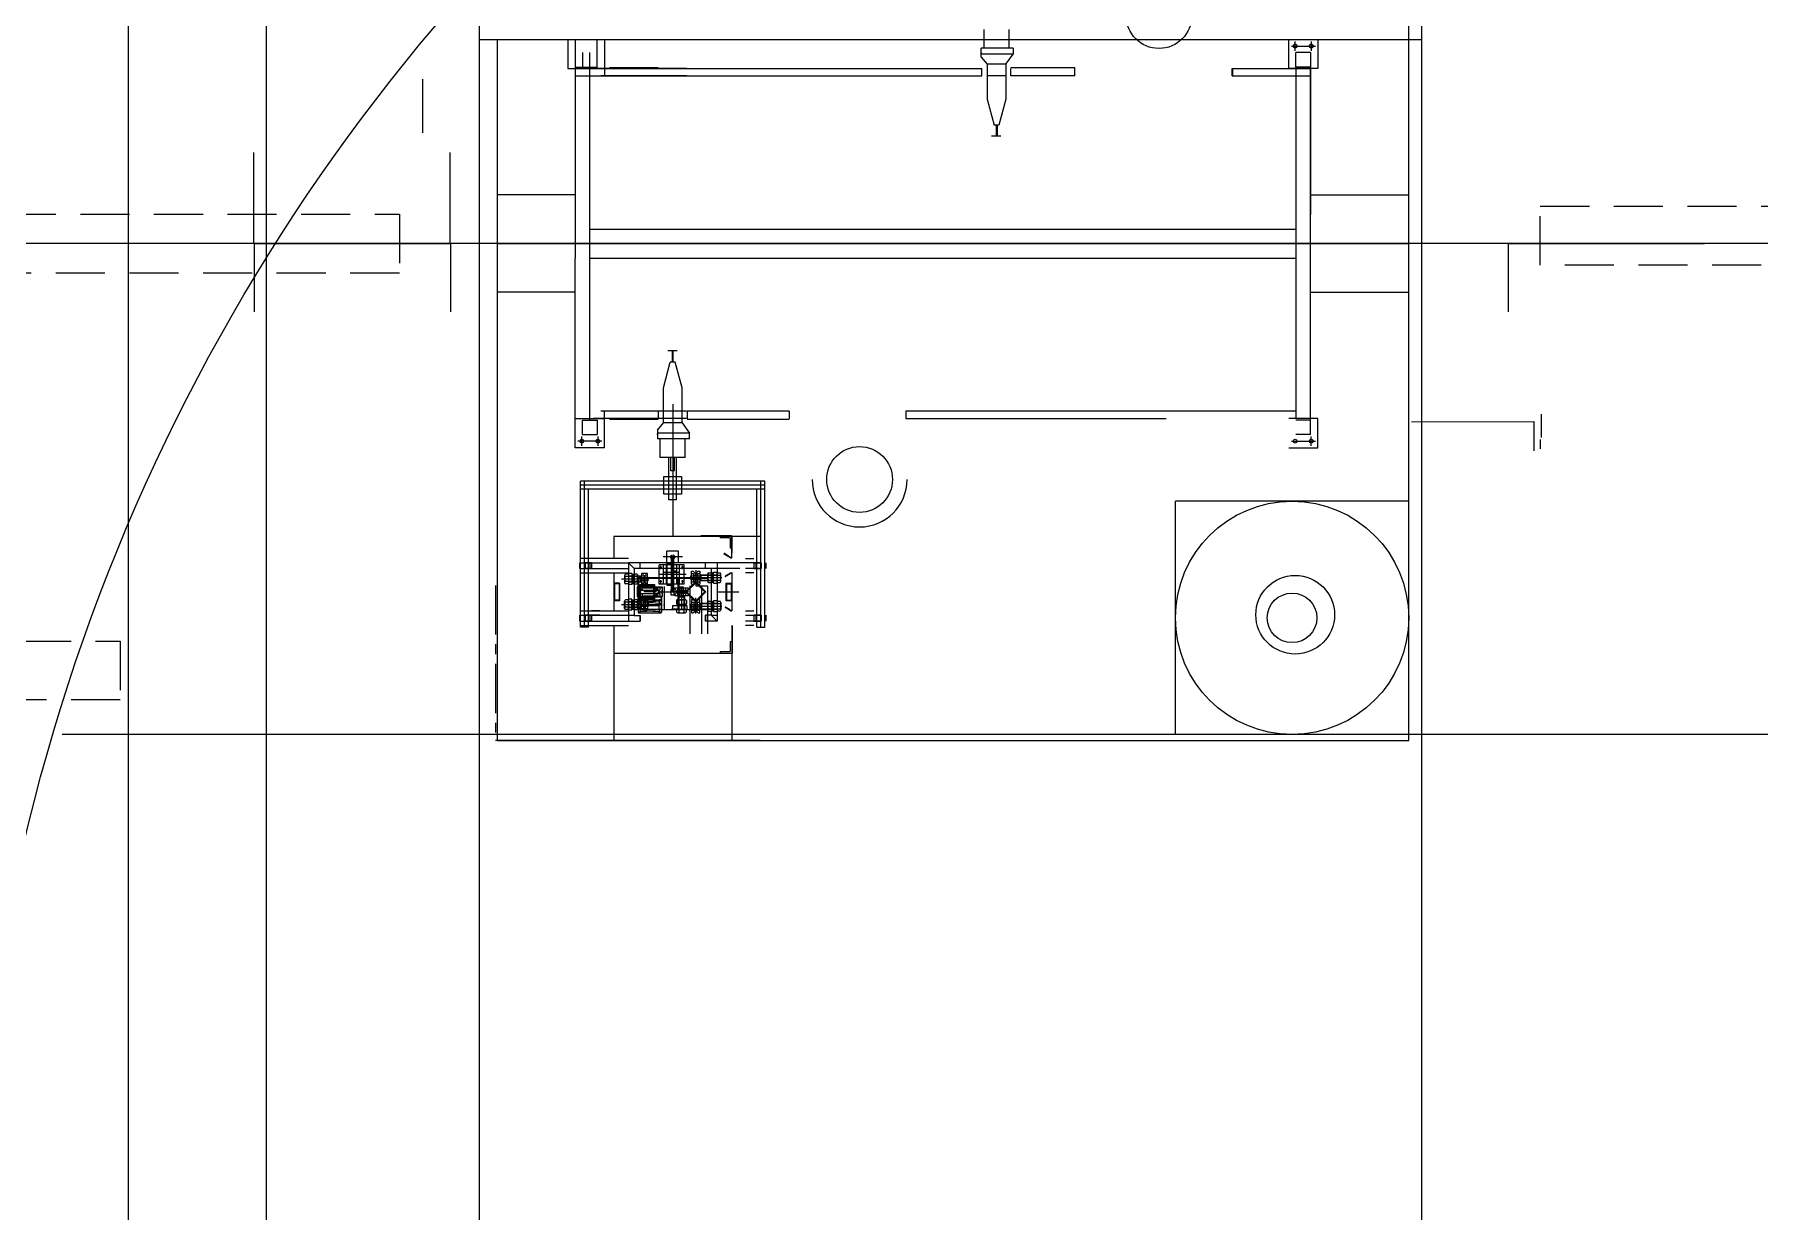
# Model space of a CAD drawing. Header units: inches. Extents: x 702888 to 852715, y 9845 to 271320.
# Drawn here: x 778733 to 787520, y 254237 to 260231 of the extents above; entities that cross this region are included whole.
import ezdxf

# ---------------------------------------------------------------- set-up
doc = ezdxf.new("R2010")
doc.units = ezdxf.units.IN
doc.header["$MEASUREMENT"] = 0
doc.linetypes.add('CENTERX2', pattern=[4, 2.5, -0.5, 0.5, -0.5])
doc.linetypes.add('DASHED2', pattern=[0.375, 0.25, -0.125])
doc.layers.get('0').update_dxf_attribs({"lineweight": 5})
doc.layers.add('chain', color=2, linetype='Continuous', lineweight=5)
doc.layers.add('SHOP LAYOUT', color=8, linetype='Continuous', lineweight=5)

# ---------------------------------------------------------------- blocks, each defined once
blk = doc.blocks.new('A$C76b9bb42')
for p, q in [((69374.5672, 14160.1254), (69374.5672, 26720.6253)), ((74174.5672, 14160.1254), (74174.5672, 26720.6253)), ((71943.9456, 25310.6154), (71943.9456, 25215.5754)), ((72071.6556, 25310.6154), (72071.6556, 25215.5754)), ((69825.5165, 25260.1254), (69825.5165, 25111.6254)), ((69862.6415, 25260.1254), (69862.6415, 25111.6254)), ((69974.0165, 25111.6254), (69974.0165, 25260.1254)), ((70011.1415, 25260.1254), (70011.1415, 25074.5004)), ((73496.4256, 25111.6254), (73496.4256, 25260.1254)), ((73510.0603, 25226.7129), (73632.4848, 25226.7129)), ((73529.8381, 25202.4637), (73529.8381, 25250.3947)), ((73611.5131, 25250.3947), (73611.5131, 25202.4637)), ((73644.9256, 25260.1254), (73644.9256, 25111.6254)), ((69862.6415, 25193.3004), (69862.6415, 25119.0504)), ((69899.7665, 25193.3004), (69899.7665, 25119.0504)), ((69936.8915, 25119.0504), (69936.8915, 25193.3004)), ((69974.0165, 25119.0504), (69974.0165, 25193.3004)), ((71930.5806, 25170.0261), (71930.5806, 25215.5754)), ((72093.9306, 25215.5754), (71930.5806, 25215.5754)), ((71930.5806, 25194.3067), (71930.5806, 25189.3241)), ((72093.9306, 25185.8754), (71930.5806, 25185.8754)), ((71930.5806, 25170.0261), (71960.2806, 25133.9004)), ((72055.3206, 25133.9004), (71960.2806, 25133.9004)), ((71960.2806, 25133.9004), (71960.2806, 25111.6254)), ((71960.2806, 25133.9004), (71960.2806, 24956.0119)), ((72055.3206, 25133.9004), (72093.9306, 25185.8754)), ((72055.3206, 25133.9004), (72055.3206, 25111.6254)), ((72055.3206, 25133.9004), (72055.3206, 24956.0119)), ((72093.9306, 25215.5754), (72093.9306, 25185.8754)), ((73607.8006, 25193.3004), (73533.5506, 25193.3004)), ((73533.5506, 25119.0504), (73533.5506, 25193.3004)), ((73607.8006, 25193.3004), (73607.8006, 25119.0504)), ((69825.5165, 25111.6254), (69974.0165, 25111.6254)), ((69862.6415, 25119.0504), (69862.6415, 24369.1254)), ((69862.6415, 25119.0504), (69936.8915, 25119.0504)), ((69862.6415, 25111.6254), (71933.5506, 25111.6254)), ((69862.6415, 25111.6254), (70011.1415, 25111.6254)), ((69862.6415, 25074.5004), (71933.5506, 25074.5004)), ((69899.7665, 25119.0504), (69974.0165, 25119.0504)), ((69936.8915, 23322.2004), (69936.8915, 25119.0504)), ((70429.2432, 25111.6254), (69955.5165, 25111.6254)), ((70429.2432, 25074.5004), (69992.6415, 25074.5004)), ((70284.7157, 25115.7747), (70037.2157, 25115.7747)), ((70284.7157, 25074.5004), (70037.2157, 25074.5004)), ((71933.5506, 25074.5004), (71933.5506, 25111.6254)), ((72055.3206, 25074.5004), (71960.2806, 25074.5004)), ((72407.8006, 25115.7747), (72082.0506, 25115.7747)), ((72082.0506, 25074.5004), (72082.0506, 25111.6254)), ((72407.8006, 25074.5004), (72082.0506, 25074.5004)), ((72407.8006, 25074.5004), (72407.8006, 25115.7747)), ((73207.8006, 25111.6254), (73607.8006, 25111.6254)), ((73207.8006, 25074.5004), (73207.8006, 25111.6254)), ((73207.8006, 25074.5004), (73607.8006, 25074.5004)), ((73211.8006, 25074.5004), (73211.8006, 25111.6254)), ((73211.8006, 25111.6254), (73533.5506, 25111.6254)), ((73211.8006, 25074.5004), (73533.5506, 25074.5004)), ((73644.9256, 25111.6254), (73496.4256, 25111.6254)), ((73533.5506, 25119.0504), (73533.5506, 25074.5004)), ((73607.8006, 25119.0504), (73533.5506, 25119.0504)), ((73533.5506, 25111.6254), (73533.5506, 23329.6254)), ((73607.8006, 25111.6254), (73607.8006, 25119.0504)), ((73607.8006, 23329.6254), (73607.8006, 25111.6254)), ((73607.8006, 25111.6254), (73607.8006, 24369.1254)), ((71960.2806, 24956.0119), (71995.5615, 24824.3419)), ((72055.3206, 24956.0119), (72020.0398, 24824.3419)), ((72020.0398, 24824.3419), (71995.5615, 24824.3419)), ((72007.3056, 24824.3419), (72007.3056, 24766.9219)), ((72010.7706, 24824.3419), (72010.7706, 24766.9219)), ((72029.9677, 24766.9219), (71983.4377, 24766.9219)), ((69466.6415, 23973.1254), (69466.6415, 24468.1254)), ((69862.6415, 24468.1254), (69466.6415, 24468.1254)), ((73607.8006, 24468.1254), (74107.8006, 24468.1254)), ((69862.6415, 24369.1254), (69862.6415, 24146.3754)), ((73607.8006, 24146.3754), (73607.8006, 24369.1254)), ((69936.8915, 24294.8754), (73533.5506, 24294.8754)), ((69466.6415, 24220.6254), (74107.8006, 24220.6254)), ((69862.6415, 23322.2004), (69862.6415, 24146.3754)), ((69936.8915, 24146.3754), (73533.5506, 24146.3754)), ((69862.6415, 23973.1254), (69466.6415, 23973.1254)), ((73607.8006, 23973.1254), (74107.8006, 23973.1254)), ((70381.1327, 23674.3289), (70334.6027, 23674.3289)), ((70358.4707, 23616.9089), (70358.4707, 23674.3289)), ((70361.9357, 23616.9089), (70361.9357, 23674.3289)), ((70311.4457, 23485.2389), (70346.7265, 23616.9089)), ((70371.2048, 23616.9089), (70346.7265, 23616.9089)), ((70406.4857, 23485.2389), (70371.2048, 23616.9089)), ((70311.4457, 23307.3504), (70311.4457, 23485.2389)), ((70406.4857, 23307.3504), (70406.4857, 23485.2389)), ((70358.9657, 23402.7262), (70358.9657, 22728.8332)), ((69862.6415, 23181.1254), (69862.6415, 23329.6254)), ((69862.6415, 23329.6254), (70011.1415, 23329.6254)), ((69899.7665, 23322.2004), (69974.0165, 23322.2004)), ((69899.7665, 23247.9504), (69899.7665, 23322.2004)), ((70429.2432, 23329.6254), (69955.5165, 23329.6254)), ((69974.0165, 23322.2004), (69974.0165, 23247.9504)), ((70429.2432, 23366.7504), (69992.6415, 23366.7504)), ((70011.1415, 23181.1254), (70011.1415, 23366.7504)), ((70284.7157, 23366.7504), (70037.2157, 23366.7504)), ((70284.7157, 23325.4761), (70037.2157, 23325.4761)), ((70281.7457, 23271.2247), (70311.4457, 23307.3504)), ((70284.7157, 23366.7504), (70284.7157, 23329.6254)), ((70406.4857, 23366.7504), (70311.4457, 23366.7504)), ((70311.4457, 23307.3504), (70311.4457, 23329.6254)), ((70406.4857, 23307.3504), (70311.4457, 23307.3504)), ((70406.4857, 23307.3504), (70406.4857, 23329.6254)), ((70406.4857, 23307.3504), (70445.0957, 23255.3754)), ((70952.7708, 23366.7504), (70433.2157, 23366.7504)), ((70433.2157, 23366.7504), (70433.2157, 23329.6254)), ((70952.7708, 23325.4761), (70433.2157, 23325.4761)), ((70952.7708, 23366.7504), (70952.7708, 23328.1986)), ((73533.5506, 23366.7504), (71546.7708, 23366.7504)), ((71546.7708, 23366.7504), (71546.7708, 23329.6254)), ((72873.2432, 23328.1986), (71546.7708, 23328.1986)), ((73644.9256, 23329.6254), (73496.4256, 23329.6254)), ((73607.8006, 23322.2004), (73533.5506, 23322.2004)), ((73607.8006, 23247.9504), (73607.8006, 23329.6254)), ((73644.9256, 23181.1254), (73644.9256, 23329.6254)), ((74121.4837, 23312.9871), (74744.6662, 23314.4139)), ((74744.6662, 23314.4139), (74744.6662, 23165.9139)), ((74781.7912, 23351.5389), (74781.7912, 23232.7389)), ((69997.5069, 23214.5379), (69875.0823, 23214.5379)), ((69896.054, 23190.8561), (69896.054, 23238.787)), ((69899.7665, 23247.9504), (69974.0165, 23247.9504)), ((69977.729, 23238.787), (69977.729, 23190.8561)), ((70281.7457, 23271.2247), (70281.7457, 23225.6754)), ((70445.0957, 23255.3754), (70281.7457, 23255.3754)), ((70281.7457, 23246.9441), (70281.7457, 23251.9267)), ((70445.0957, 23225.6754), (70281.7457, 23225.6754)), ((70295.1107, 23130.6354), (70295.1107, 23225.6754)), ((70422.8207, 23130.6354), (70422.8207, 23225.6754)), ((70445.0957, 23225.6754), (70445.0957, 23255.3754)), ((73510.0602, 23214.5379), (73632.4848, 23214.5379)), ((73607.8006, 23247.9504), (73533.5506, 23247.9504)), ((73611.5131, 23190.8561), (73611.5131, 23238.787)), ((74778.0787, 23223.5755), (74778.0787, 23175.6446)), ((70011.1415, 23181.1254), (69862.6415, 23181.1254)), ((70422.8207, 23130.6354), (70295.1107, 23130.6354)), ((70338.9182, 22915.6462), (70338.9182, 23130.6354)), ((70349.3132, 23063.8104), (70349.3132, 23130.6354)), ((70368.6182, 23063.8104), (70368.6182, 23130.6354)), ((70379.0132, 22915.6462), (70379.0132, 23130.6354)), ((73496.4256, 23181.1254), (73644.9256, 23181.1254)), ((70368.6182, 23063.8104), (70349.3132, 23063.8104)), ((70827.8481, 23009.9437), (69890.0832, 23009.9437)), ((69890.0832, 22267.6114), (69890.0832, 23009.9437)), ((70827.8481, 22989.8962), (69890.0832, 22989.8962)), ((70827.8481, 22969.8487), (69890.0832, 22969.8487)), ((69910.1307, 22267.6114), (69910.1307, 23009.9437)), ((69930.1782, 22267.6114), (69930.1782, 22969.8487)), ((70787.7531, 22267.6114), (70787.7531, 22969.8487)), ((70807.8006, 22267.6114), (70807.8006, 23009.9437)), ((70827.8481, 22267.6114), (70827.8481, 23009.9437)), ((70379.0132, 22915.6462), (70338.9182, 22915.6462)), ((73513.8006, 22908.6253), (72919.8006, 22908.6253)), ((72919.8006, 21720.6253), (72919.8006, 22908.6253)), ((74107.8006, 22908.6253), (73513.8006, 22908.6253)), ((74107.8006, 21720.6253), (74107.8006, 22908.6253)), ((70058.9657, 22728.8332), (70058.9657, 22617.4582)), ((70804.4657, 22728.8332), (70058.9657, 22728.8332)), ((70657.8156, 22732.0349), (70501.8893, 22732.0349)), ((70657.8156, 22730.5499), (70501.8893, 22730.5499)), ((70659.3006, 22729.0649), (70501.8893, 22729.0649)), ((70599.9006, 22729.0649), (70599.9006, 22721.6399)), ((70651.8756, 22721.6399), (70599.9006, 22721.6399)), ((70651.8756, 22721.6399), (70651.8756, 22669.6649)), ((70659.3006, 22669.6649), (70651.8756, 22669.6649)), ((70659.3006, 22623.6242), (70659.3006, 22729.0649)), ((70659.3006, 22729.0649), (70659.3006, 22647.3899)), ((70660.7856, 22623.6242), (70660.7856, 22729.0649)), ((69883.8794, 22595.4149), (69883.8794, 22565.7149)), ((70133.2157, 22617.4582), (69890.0832, 22617.4582)), ((69890.0832, 22595.1832), (70133.2157, 22595.1832)), ((69907.6394, 22595.4149), (69907.6394, 22565.7149)), ((69911.0598, 22595.4149), (69911.0598, 22565.7149)), ((69911.0598, 22595.4149), (69943.7298, 22595.4149)), ((69912.6221, 22595.4149), (69912.6221, 22565.7149)), ((69945.2921, 22595.4149), (69912.6221, 22595.4149)), ((69936.3821, 22595.4149), (69936.3821, 22565.7149)), ((69987.7157, 22617.4582), (69945.2921, 22617.6899)), ((69945.2921, 22595.4149), (69945.2921, 22565.7149)), ((69945.2921, 22595.4149), (69987.7157, 22595.1832)), ((70162.9157, 22565.4832), (70133.2157, 22595.1832)), ((70730.2157, 22595.1832), (70133.2157, 22595.1832)), ((70133.2157, 22594.1201), (70133.2157, 22297.1201)), ((70192.6157, 22565.4832), (70192.6157, 22595.1832)), ((70416.5094, 22583.9566), (70290.2844, 22583.9566)), ((70290.2844, 22485.9466), (70290.2844, 22583.9566)), ((70408.3654, 22624.8832), (70310.7703, 22624.8832)), ((70312.5594, 22485.9466), (70312.5594, 22583.9566)), ((70327.4094, 22485.9466), (70327.4094, 22583.9566)), ((70329.2657, 22595.1832), (70329.2657, 22654.5832)), ((70388.6657, 22654.5832), (70329.2657, 22654.5832)), ((70353.3969, 22590.6391), (70330.3794, 22590.6391)), ((70330.3794, 22479.2641), (70330.3794, 22590.6391)), ((70353.3969, 22445.02), (70353.3969, 22624.8832)), ((70358.9657, 22445.02), (70358.9657, 22624.8832)), ((70364.5344, 22445.02), (70364.5344, 22624.8832)), ((70379.3844, 22485.9466), (70379.3844, 22583.9566)), ((70388.6657, 22595.1832), (70388.6657, 22654.5832)), ((70394.2344, 22485.9466), (70394.2344, 22583.9566)), ((70416.5094, 22485.9466), (70416.5094, 22583.9566)), ((70525.6506, 22565.7149), (70525.6506, 22595.4149)), ((70585.0506, 22595.4149), (70585.0506, 22298.4149)), ((70654.1031, 22619.766), (70620.6329, 22639.0901)), ((70654.8456, 22621.0521), (70621.3754, 22640.3761)), ((70642.9799, 22629.6175), (70622.1179, 22641.6621)), ((70642.2374, 22628.3314), (70642.9799, 22629.6175)), ((70730.2157, 22617.4582), (70772.6393, 22617.6899)), ((70772.6393, 22595.4149), (70730.2157, 22595.1832)), ((70772.6393, 22595.4149), (70772.6393, 22565.7149)), ((70772.6393, 22595.4149), (70805.3093, 22595.4149)), ((70806.8716, 22595.4149), (70774.2016, 22595.4149)), ((70781.5493, 22595.4149), (70781.5493, 22565.7149)), ((70805.3093, 22595.4149), (70805.3093, 22565.7149)), ((70806.8716, 22595.4149), (70806.8716, 22565.7149)), ((70810.292, 22595.4149), (70810.292, 22565.7149)), ((70834.052, 22595.4149), (70834.052, 22565.7149)), ((69890.0832, 22565.4832), (70133.2157, 22565.4832)), ((69890.0832, 22543.2082), (70133.2157, 22543.2082)), ((69911.0598, 22565.7149), (69943.7298, 22565.7149)), ((69945.2921, 22565.7149), (69912.6221, 22565.7149)), ((69945.2921, 22565.7149), (69987.7157, 22565.4832)), ((69945.2921, 22543.4399), (69987.7157, 22543.2082)), ((70058.9657, 22543.2082), (70058.9657, 22349.0951)), ((70236.8394, 22512.0232), (70098.4616, 22512.0232)), ((70113.9107, 22531.0054), (70113.9107, 22492.9874)), ((70133.2157, 22536.5257), (70117.9466, 22536.5257)), ((70132.7966, 22525.0169), (70117.9466, 22525.0169)), ((70132.7966, 22499.0294), (70117.9466, 22499.0294)), ((70180.7353, 22525.0169), (70132.7966, 22525.0169)), ((70180.7353, 22499.0294), (70132.7966, 22499.0294)), ((70133.2153, 22527.0217), (70134.8887, 22527.0217)), ((70133.2153, 22527.0217), (70133.2153, 22497.0247)), ((70133.2153, 22497.0247), (70134.8887, 22497.0247)), ((70151.0357, 22540.2382), (70133.2157, 22540.2382)), ((70133.2157, 22536.5257), (70133.2157, 22487.5207)), ((70180.7353, 22526.8732), (70133.2157, 22526.8732)), ((70180.7353, 22497.1732), (70133.2157, 22497.1732)), ((70156.9753, 22535.7832), (70151.0353, 22535.7832)), ((70151.0353, 22535.7832), (70151.0353, 22488.2632)), ((70151.0357, 22540.2382), (70151.0357, 22483.8082)), ((70156.9753, 22515.2704), (70151.0357, 22512.1757)), ((70156.9753, 22512.0232), (70151.0357, 22508.9285)), ((70156.9753, 22535.7832), (70156.9753, 22488.2632)), ((70176.9062, 22537.2682), (70160.8043, 22537.2682)), ((70176.9062, 22525.0169), (70160.8043, 22525.0169)), ((70176.9062, 22499.0294), (70160.8043, 22499.0294)), ((70700.5157, 22565.4832), (70162.9157, 22565.4832)), ((70162.9157, 22564.4201), (70162.9157, 22326.8201)), ((70180.7353, 22531.1426), (70180.7353, 22492.9038)), ((70195.5853, 22526.8732), (70180.7353, 22526.8732)), ((70197.0703, 22525.0169), (70180.7353, 22525.0169)), ((70197.0703, 22499.0294), (70180.7353, 22499.0294)), ((70195.5853, 22497.1732), (70180.7353, 22497.1732)), ((70537.1657, 22519.27), (70180.7657, 22519.27)), ((70180.7657, 22519.27), (70180.7657, 22355.92)), ((70532.7107, 22514.815), (70185.2207, 22514.815)), ((70185.2207, 22514.815), (70185.2207, 22360.375)), ((70195.5853, 22526.8732), (70197.0703, 22525.3882)), ((70195.5853, 22526.8732), (70195.5853, 22497.1732)), ((70197.0703, 22498.6582), (70195.5853, 22497.1732)), ((70197.0703, 22525.3882), (70197.0703, 22498.6582)), ((70200.0403, 22522.4182), (70197.0703, 22522.4182)), ((70229.7403, 22520.9332), (70197.0703, 22520.9332)), ((70229.7403, 22503.1132), (70197.0703, 22503.1132)), ((70200.0403, 22501.6282), (70197.0703, 22501.6282)), ((70229.7403, 22540.2382), (70200.0403, 22540.2382)), ((70200.0403, 22540.2382), (70200.0403, 22483.8082)), ((70211.9203, 22532.8132), (70200.0403, 22532.8132)), ((70229.7403, 22520.9332), (70200.0403, 22520.9332)), ((70229.7403, 22503.1132), (70200.0403, 22503.1132)), ((70211.9203, 22532.8132), (70211.9203, 22491.2332)), ((70217.8603, 22523.9032), (70211.9203, 22523.9032)), ((70217.8603, 22500.1432), (70211.9203, 22500.1432)), ((70229.7403, 22532.8132), (70217.8603, 22532.8132)), ((70217.8603, 22491.2332), (70217.8603, 22532.8132)), ((70229.7403, 22483.8082), (70229.7403, 22540.2382)), ((70231.3738, 22520.5619), (70229.7403, 22520.5619)), ((70231.3738, 22503.4844), (70229.7403, 22503.4844)), ((70234.1953, 22520.9332), (70231.3738, 22520.9332)), ((70231.3738, 22503.1132), (70231.3738, 22520.9332)), ((70234.1953, 22503.1132), (70231.3738, 22503.1132)), ((70234.1953, 22503.1132), (70234.1953, 22520.9332)), ((70427.5714, 22534.9516), (70290.5187, 22534.9516)), ((70304.005, 22570.5916), (70293.2953, 22570.5916)), ((70303.6083, 22499.3116), (70293.2953, 22499.3116)), ((70297.7094, 22563.0518), (70297.7094, 22579.3256)), ((70297.7094, 22491.2088), (70297.7094, 22507.0857)), ((70394.2344, 22546.3811), (70312.5594, 22546.3811)), ((70330.3794, 22552.7716), (70327.4094, 22552.7716)), ((70330.3794, 22517.1316), (70327.4094, 22517.1316)), ((70379.3844, 22552.7716), (70364.5344, 22552.7716)), ((70379.3844, 22517.1316), (70364.5344, 22517.1316)), ((70387.5456, 22360.6067), (70387.5456, 22515.0467)), ((70392.0006, 22356.1517), (70392.0006, 22519.5017)), ((70413.8783, 22570.5916), (70403.1687, 22570.5916)), ((70414.275, 22499.3116), (70403.1687, 22499.3116)), ((70409.0844, 22562.258), (70409.0844, 22579.7226)), ((70409.0844, 22490.8119), (70409.0844, 22507.0857)), ((70423.4846, 22446.9149), (70475.9872, 22499.4176)), ((70448.0981, 22519.444), (70608.5835, 22519.444)), ((70450.7422, 22510.534), (70450.7422, 22528.354)), ((70450.7422, 22528.354), (70453.5637, 22528.354)), ((70450.7422, 22510.534), (70453.5637, 22510.534)), ((70453.5637, 22510.534), (70453.5637, 22528.354)), ((70453.5637, 22527.9827), (70455.1972, 22527.9827)), ((70453.5637, 22510.9052), (70455.1972, 22510.9052)), ((70455.1972, 22552.8565), (70462.6222, 22552.8565)), ((70455.1972, 22486.0315), (70455.1972, 22552.8565)), ((70455.1972, 22540.234), (70467.0772, 22540.234)), ((70455.1972, 22528.354), (70499.7472, 22528.354)), ((70455.1972, 22528.354), (70496.7772, 22528.354)), ((70455.1972, 22510.534), (70499.7472, 22510.534)), ((70455.1972, 22510.534), (70496.7772, 22510.534)), ((70455.1972, 22498.654), (70467.0772, 22498.654)), ((70473.0172, 22542.4615), (70462.6222, 22552.8565)), ((70475.9872, 22499.3965), (70462.6222, 22486.0315)), ((70467.0772, 22498.654), (70467.0772, 22540.234)), ((70467.0772, 22531.324), (70484.8972, 22531.324)), ((70467.0772, 22507.564), (70484.8972, 22507.564)), ((70473.0172, 22542.4615), (70473.0172, 22537.264)), ((70473.0172, 22537.264), (70478.9572, 22537.264)), ((70473.0172, 22496.4265), (70473.0172, 22501.624)), ((70473.0172, 22501.624), (70478.9572, 22501.624)), ((70475.9872, 22557.5168), (70475.9872, 22477.6388)), ((70475.9872, 22499.4176), (70528.4899, 22446.9149)), ((70489.3522, 22486.0315), (70475.9872, 22499.3965)), ((70489.3522, 22552.8565), (70478.9572, 22542.4615)), ((70478.9572, 22542.4615), (70478.9572, 22537.264)), ((70478.9572, 22496.4265), (70478.9572, 22501.624)), ((70484.8972, 22540.234), (70496.7772, 22540.234)), ((70484.8972, 22540.234), (70484.8972, 22498.654)), ((70484.8972, 22498.654), (70496.7772, 22498.654)), ((70489.3522, 22552.8565), (70496.7772, 22552.8565)), ((70496.7772, 22552.8565), (70496.7772, 22486.0315)), ((70496.7772, 22529.839), (70499.7472, 22529.839)), ((70496.7772, 22509.049), (70499.7472, 22509.049)), ((70499.7472, 22529.839), (70502.7172, 22529.839)), ((70499.7472, 22529.839), (70499.7472, 22509.049)), ((70499.7472, 22509.049), (70502.7172, 22509.049)), ((70502.7172, 22532.809), (70504.2022, 22534.294)), ((70502.7172, 22506.079), (70502.7172, 22532.809)), ((70502.7172, 22532.4377), (70537.5311, 22532.4377)), ((70502.7172, 22506.4502), (70537.5311, 22506.4502)), ((70504.2022, 22504.594), (70502.7172, 22506.079)), ((70504.2022, 22534.294), (70537.5311, 22534.294)), ((70504.2022, 22504.594), (70504.2022, 22534.294)), ((70504.2022, 22504.594), (70537.5311, 22504.594)), ((70537.5311, 22500.3246), (70537.5311, 22538.5633)), ((70537.5311, 22534.294), (70585.0506, 22534.294)), ((70537.5311, 22532.4377), (70585.4697, 22532.4377)), ((70537.5311, 22506.4502), (70585.4697, 22506.4502)), ((70537.5311, 22504.594), (70585.0506, 22504.594)), ((70541.3601, 22544.689), (70557.462, 22544.689)), ((70541.3601, 22532.4377), (70557.462, 22532.4377)), ((70541.3601, 22506.4502), (70557.462, 22506.4502)), ((70541.3601, 22494.199), (70557.462, 22494.199)), ((70555.3506, 22565.7149), (70555.3506, 22328.1149)), ((70561.2911, 22495.684), (70561.2911, 22543.204)), ((70561.2911, 22543.204), (70567.2311, 22543.204)), ((70561.2911, 22519.444), (70567.2306, 22522.5387)), ((70561.2911, 22516.1967), (70567.2306, 22519.2914)), ((70561.2911, 22495.684), (70567.2311, 22495.684)), ((70567.2306, 22547.659), (70585.0506, 22547.659)), ((70567.2306, 22491.229), (70567.2306, 22547.659)), ((70567.2311, 22495.684), (70567.2311, 22543.204)), ((70585.0511, 22534.4425), (70583.3776, 22534.4425)), ((70585.0511, 22504.4455), (70583.3776, 22504.4455)), ((70585.0506, 22543.9465), (70600.3197, 22543.9465)), ((70585.0506, 22494.9415), (70585.0506, 22543.9465)), ((70585.0506, 22494.9415), (70600.3197, 22494.9415)), ((70585.0511, 22504.4455), (70585.0511, 22534.4425)), ((70585.4697, 22532.4377), (70600.3197, 22532.4377)), ((70585.4697, 22506.4502), (70600.3197, 22506.4502)), ((70604.3556, 22500.4617), (70604.3556, 22538.4797)), ((70654.1031, 22542.8459), (70627.0632, 22527.2344)), ((70654.8456, 22541.5598), (70627.8057, 22525.9483)), ((70649.4102, 22536.7069), (70628.5482, 22524.6623)), ((70648.6677, 22537.993), (70649.4102, 22536.7069)), ((70651.1484, 22543.4426), (70662.9787, 22543.4426)), ((70659.3006, 22543.4399), (70659.3006, 22350.3899)), ((70659.3006, 22538.9877), (70659.3006, 22354.842)), ((70660.7856, 22538.9877), (70660.7856, 22354.842)), ((70772.6393, 22565.7149), (70730.2157, 22565.4832)), ((70772.6393, 22543.4399), (70730.2157, 22543.2082)), ((70772.6393, 22565.7149), (70805.3093, 22565.7149)), ((70806.8716, 22565.7149), (70774.2016, 22565.7149)), ((70088.6657, 22491.2332), (70058.9657, 22491.2332)), ((70085.6957, 22488.2632), (70061.9357, 22488.2632)), ((70061.9357, 22488.2632), (70061.9357, 22405.1032)), ((70085.6957, 22488.2632), (70085.6957, 22405.1032)), ((70088.6657, 22491.2332), (70088.6657, 22402.1332)), ((70133.2157, 22487.5207), (70117.9466, 22487.5207)), ((70133.2157, 22405.8457), (70117.9466, 22405.8457)), ((70151.0357, 22483.8082), (70133.2157, 22483.8082)), ((70151.0357, 22409.5582), (70133.2157, 22409.5582)), ((70133.2157, 22356.8407), (70133.2157, 22405.8457)), ((70156.9753, 22488.2632), (70151.0353, 22488.2632)), ((70151.0357, 22353.1282), (70151.0357, 22409.5582)), ((70176.9062, 22486.7782), (70160.8043, 22486.7782)), ((70176.9062, 22406.5882), (70160.8043, 22406.5882)), ((70177.868, 22469.1067), (70177.868, 22467.4732)), ((70178.2393, 22471.9282), (70178.2393, 22469.1067)), ((70178.2393, 22471.9282), (70305.9193, 22471.9282)), ((70178.2393, 22469.1067), (70305.9193, 22469.1067)), ((70178.2393, 22467.4732), (70178.2393, 22425.8932)), ((70178.2393, 22467.4732), (70178.2393, 22425.8932)), ((70178.2393, 22425.8932), (70178.2393, 22422.9232)), ((70179.7243, 22425.8932), (70179.7243, 22422.9232)), ((70179.7243, 22425.8932), (70304.4343, 22425.8932)), ((70181.2093, 22455.5932), (70181.2093, 22437.7732)), ((70182.323, 22422.9232), (70182.323, 22406.5882)), ((70182.323, 22406.5882), (70182.323, 22358.6495)), ((70184.1793, 22421.4382), (70182.6943, 22422.9232)), ((70182.6943, 22422.9232), (70301.4643, 22422.9232)), ((70184.1793, 22421.4382), (70184.1793, 22406.5882)), ((70184.1793, 22421.4382), (70299.9793, 22421.4382)), ((70184.1793, 22406.5882), (70184.1793, 22359.0686)), ((70187.1493, 22449.6532), (70187.1493, 22443.7132)), ((70192.3468, 22449.6532), (70187.1493, 22449.6532)), ((70192.3468, 22443.7132), (70187.1493, 22443.7132)), ((70188.4486, 22406.5882), (70295.7099, 22406.5882)), ((70190.1193, 22467.4732), (70190.1193, 22455.5932)), ((70190.1193, 22455.5932), (70294.0393, 22455.5932)), ((70190.1193, 22437.7732), (70190.1193, 22425.8932)), ((70294.0393, 22437.7732), (70190.1193, 22437.7732)), ((70191.1303, 22483.8082), (70265.3803, 22483.8082)), ((70191.1303, 22409.5582), (70191.1303, 22483.8082)), ((70265.3803, 22409.5582), (70191.1303, 22409.5582)), ((70192.3468, 22449.6532), (70202.7418, 22460.0482)), ((70202.7418, 22433.3182), (70192.3468, 22443.7132)), ((70195.5853, 22479.3532), (70260.9253, 22479.3532)), ((70195.5853, 22414.0132), (70195.5853, 22479.3532)), ((70260.9253, 22414.0132), (70195.5853, 22414.0132)), ((70211.9203, 22491.2332), (70200.0403, 22491.2332)), ((70229.7403, 22483.8082), (70200.0403, 22483.8082)), ((70200.0403, 22353.1282), (70200.0403, 22409.5582)), ((70229.7403, 22409.5582), (70200.0403, 22409.5582)), ((70202.7418, 22467.4732), (70281.4168, 22467.4732)), ((70202.7418, 22467.4732), (70202.7418, 22460.0482)), ((70202.7418, 22433.3182), (70202.7418, 22425.8932)), ((70281.4168, 22425.8932), (70202.7418, 22425.8932)), ((70276.7564, 22446.6832), (70211.1344, 22446.6832)), ((70229.7403, 22491.2332), (70217.8603, 22491.2332)), ((70229.7403, 22409.5582), (70229.7403, 22353.1282)), ((70260.9253, 22479.3532), (70260.9253, 22414.0132)), ((70265.3803, 22483.8082), (70265.3803, 22409.5582)), ((70265.3803, 22477.8682), (70265.3803, 22415.4982)), ((70265.3803, 22477.8682), (70265.3803, 22415.4982)), ((70265.3803, 22469.7844), (70268.5304, 22472.9345)), ((70288.4814, 22446.6832), (70265.3803, 22469.7844)), ((70265.3803, 22423.582), (70288.4814, 22446.6832)), ((70268.5304, 22420.4318), (70265.3803, 22423.582)), ((70294.7818, 22446.6832), (70268.5304, 22472.9345)), ((70268.5304, 22420.4318), (70294.7818, 22446.6832)), ((70281.4168, 22467.4732), (70281.4168, 22460.0482)), ((70294.7818, 22446.6832), (70281.4168, 22460.0482)), ((70281.4168, 22433.3182), (70294.7818, 22446.6832)), ((70281.4168, 22433.3182), (70281.4168, 22425.8932)), ((70416.5094, 22485.9466), (70290.2844, 22485.9466)), ((70291.8118, 22449.6532), (70297.0093, 22449.6532)), ((70291.8118, 22443.7132), (70297.0093, 22443.7132)), ((70294.0393, 22467.4732), (70294.0393, 22455.5932)), ((70294.0393, 22437.7732), (70294.0393, 22425.8932)), ((70297.0093, 22449.6532), (70297.0093, 22443.7132)), ((70301.4643, 22422.9232), (70299.9793, 22421.4382)), ((70299.9793, 22421.4382), (70299.9793, 22406.5882)), ((70299.9793, 22406.5882), (70299.9793, 22359.0686)), ((70301.8355, 22422.9232), (70301.8355, 22406.5882)), ((70301.8355, 22406.5882), (70301.8355, 22358.6495)), ((70302.9493, 22455.5932), (70302.9493, 22437.7732)), ((70304.4343, 22425.8932), (70304.4343, 22422.9232)), ((70305.9193, 22471.9282), (70305.9193, 22469.1067)), ((70305.9193, 22467.4732), (70305.9193, 22425.8932)), ((70305.9193, 22467.4732), (70305.9193, 22425.8932)), ((70305.9193, 22425.8932), (70305.9193, 22422.9232)), ((70306.2905, 22469.1067), (70306.2905, 22467.4732)), ((70408.3654, 22445.02), (70310.7703, 22445.02)), ((70314.8293, 22474.5723), (70314.8293, 22354.0145)), ((70353.3969, 22479.2641), (70330.3794, 22479.2641)), ((70367.1332, 22459.87), (70350.7982, 22459.87)), ((70350.7982, 22430.17), (70350.7982, 22459.87)), ((70367.1332, 22430.17), (70350.7982, 22430.17)), ((70439.4309, 22446.9149), (70359.5529, 22446.9149)), ((70367.1332, 22430.17), (70367.1332, 22459.87)), ((70370.0457, 22467.7049), (70436.8707, 22467.7049)), ((70370.0457, 22467.7049), (70370.0457, 22460.2799)), ((70380.4407, 22449.8849), (70370.0457, 22460.2799)), ((70370.0457, 22433.5499), (70380.4407, 22443.9449)), ((70370.0457, 22433.5499), (70370.0457, 22426.1249)), ((70436.8707, 22426.1249), (70370.0457, 22426.1249)), ((70380.4407, 22449.8849), (70385.6382, 22449.8849)), ((70380.4407, 22443.9449), (70385.6382, 22443.9449)), ((70382.6682, 22467.7049), (70382.6682, 22455.8249)), ((70382.6682, 22455.8249), (70424.2482, 22455.8249)), ((70424.2482, 22438.0049), (70382.6682, 22438.0049)), ((70382.6682, 22438.0049), (70382.6682, 22426.1249)), ((70384.3388, 22406.8199), (70422.5775, 22406.8199)), ((70385.6382, 22449.8849), (70385.6382, 22443.9449)), ((70388.6082, 22421.6699), (70390.0932, 22423.1549)), ((70388.6082, 22421.6699), (70418.3082, 22421.6699)), ((70388.6082, 22421.6699), (70388.6082, 22406.8199)), ((70388.6082, 22406.8199), (70388.6082, 22359.3003)), ((70390.0932, 22423.1549), (70416.8232, 22423.1549)), ((70390.4644, 22423.1549), (70390.4644, 22406.8199)), ((70390.4644, 22406.8199), (70390.4644, 22358.8812)), ((70391.5782, 22455.8249), (70391.5782, 22438.0049)), ((70393.0632, 22426.1249), (70413.8532, 22426.1249)), ((70393.0632, 22426.1249), (70393.0632, 22423.1549)), ((70394.5482, 22472.1599), (70412.3682, 22472.1599)), ((70394.5482, 22472.1599), (70394.5482, 22469.3384)), ((70394.5482, 22469.3384), (70412.3682, 22469.3384)), ((70394.5482, 22467.7049), (70394.5482, 22426.1249)), ((70394.5482, 22467.7049), (70394.5482, 22426.1249)), ((70394.5482, 22426.1249), (70394.5482, 22423.1549)), ((70394.9194, 22469.3384), (70394.9194, 22467.7049)), ((70403.4582, 22474.804), (70403.4582, 22354.2462)), ((70411.9969, 22469.3384), (70411.9969, 22467.7049)), ((70412.3682, 22472.1599), (70412.3682, 22469.3384)), ((70412.3682, 22467.7049), (70412.3682, 22426.1249)), ((70412.3682, 22467.7049), (70412.3682, 22426.1249)), ((70412.3682, 22426.1249), (70412.3682, 22423.1549)), ((70413.8532, 22426.1249), (70413.8532, 22423.1549)), ((70415.3382, 22455.8249), (70415.3382, 22438.0049)), ((70416.4519, 22423.1549), (70416.4519, 22406.8199)), ((70416.4519, 22406.8199), (70416.4519, 22358.8812)), ((70416.8232, 22423.1549), (70418.3082, 22421.6699)), ((70418.3082, 22421.6699), (70418.3082, 22406.8199)), ((70418.3082, 22406.8199), (70418.3082, 22359.3003)), ((70426.4757, 22449.8849), (70421.2782, 22449.8849)), ((70421.2782, 22449.8849), (70421.2782, 22443.9449)), ((70426.4757, 22443.9449), (70421.2782, 22443.9449)), ((70423.4846, 22446.9149), (70475.9872, 22394.4122)), ((70423.5057, 22446.9149), (70436.8707, 22460.2799)), ((70436.8707, 22433.5499), (70423.5057, 22446.9149)), ((70424.2482, 22467.7049), (70424.2482, 22455.8249)), ((70424.2482, 22438.0049), (70424.2482, 22426.1249)), ((70429.7849, 22446.9149), (70475.9872, 22493.1172)), ((70429.7849, 22446.9149), (70475.9872, 22400.7125)), ((70436.8707, 22467.7049), (70436.8707, 22460.2799)), ((70436.8707, 22433.5499), (70436.8707, 22426.1249)), ((70446.2872, 22477.6388), (70446.2872, 22233.0162)), ((70455.1972, 22486.0315), (70462.6222, 22486.0315)), ((70455.1972, 22407.7983), (70455.1972, 22340.9733)), ((70455.1972, 22407.7983), (70462.6222, 22407.7983)), ((70475.9872, 22394.4333), (70462.6222, 22407.7983)), ((70475.9872, 22493.1172), (70522.1896, 22446.9149)), ((70475.9872, 22477.6388), (70535.3872, 22477.6388)), ((70475.9872, 22394.4122), (70528.4899, 22446.9149)), ((70475.9872, 22400.7125), (70522.1896, 22446.9149)), ((70475.9872, 22336.3129), (70475.9872, 22416.191)), ((70489.3522, 22407.7983), (70475.9872, 22394.4333)), ((70489.3522, 22486.0315), (70496.7772, 22486.0315)), ((70489.3522, 22407.7983), (70496.7772, 22407.7983)), ((70496.7772, 22340.9733), (70496.7772, 22407.7983)), ((70505.6872, 22477.6388), (70505.6872, 22233.0162)), ((70535.3872, 22477.6388), (70535.3872, 22233.0162)), ((70567.2306, 22491.229), (70585.0506, 22491.229)), ((70585.0506, 22446.9149), (70696.1639, 22446.9149)), ((70629.6006, 22491.4649), (70659.3006, 22491.4649)), ((70629.6006, 22491.4649), (70629.6006, 22402.3649)), ((70632.5706, 22488.4949), (70656.3306, 22488.4949)), ((70632.5706, 22488.4949), (70632.5706, 22405.3349)), ((70656.3306, 22488.4949), (70656.3306, 22405.3349)), ((69883.8794, 22328.1149), (69883.8794, 22298.4149)), ((70133.2157, 22349.0951), (69890.0832, 22349.0951)), ((70133.2157, 22326.8201), (69890.0832, 22326.8201)), ((69907.6394, 22328.1149), (69907.6394, 22298.4149)), ((69911.0598, 22328.1149), (69911.0598, 22298.4149)), ((69911.0598, 22328.1149), (69943.7298, 22328.1149)), ((69912.6221, 22328.1149), (69912.6221, 22298.4149)), ((69945.2921, 22328.1149), (69912.6221, 22328.1149)), ((69936.3821, 22328.1149), (69936.3821, 22298.4149)), ((69987.7157, 22350.1582), (69945.2921, 22350.3899)), ((69945.2921, 22328.1149), (69945.2921, 22298.4149)), ((69987.7157, 22327.8832), (69945.2921, 22328.1149)), ((70088.6657, 22402.1332), (70058.9657, 22402.1332)), ((70085.6957, 22405.1032), (70061.9357, 22405.1032)), ((70236.8394, 22381.3432), (70098.4616, 22381.3432)), ((70113.9107, 22362.3609), (70113.9107, 22400.3789)), ((70132.7966, 22394.3369), (70117.9466, 22394.3369)), ((70132.7966, 22368.3494), (70117.9466, 22368.3494)), ((70133.2157, 22356.8407), (70117.9466, 22356.8407)), ((70180.7353, 22394.3369), (70132.7966, 22394.3369)), ((70180.7353, 22368.3494), (70132.7966, 22368.3494)), ((70133.2153, 22366.3447), (70133.2153, 22396.3417)), ((70133.2153, 22396.3417), (70134.8887, 22396.3417)), ((70133.2153, 22366.3447), (70134.8887, 22366.3447)), ((70180.7353, 22396.1932), (70133.2157, 22396.1932)), ((70180.7353, 22366.4932), (70133.2157, 22366.4932)), ((70151.0357, 22353.1282), (70133.2157, 22353.1282)), ((70162.9157, 22326.8201), (70133.2157, 22326.8201)), ((70151.0353, 22357.5832), (70151.0353, 22405.1032)), ((70156.9753, 22405.1032), (70151.0353, 22405.1032)), ((70156.9753, 22357.5832), (70151.0353, 22357.5832)), ((70156.9753, 22381.3432), (70151.0357, 22384.4379)), ((70156.9753, 22378.0959), (70151.0357, 22381.1907)), ((70156.9753, 22357.5832), (70156.9753, 22405.1032)), ((70176.9062, 22394.3369), (70160.8043, 22394.3369)), ((70176.9062, 22368.3494), (70160.8043, 22368.3494)), ((70176.9062, 22356.0982), (70160.8043, 22356.0982)), ((70162.9157, 22326.8201), (70192.6157, 22326.8201)), ((70172.5765, 22382.8282), (70169.4818, 22376.8886)), ((70180.7353, 22362.2238), (70180.7353, 22400.4626)), ((70195.5853, 22396.1932), (70180.7353, 22396.1932)), ((70197.0703, 22394.3369), (70180.7353, 22394.3369)), ((70197.0703, 22368.3494), (70180.7353, 22368.3494)), ((70195.5853, 22366.4932), (70180.7353, 22366.4932)), ((70537.1657, 22355.92), (70180.7657, 22355.92)), ((70182.323, 22402.7592), (70182.323, 22386.6572)), ((70182.323, 22358.6495), (70182.323, 22343.7995)), ((70184.3278, 22391.7382), (70184.3278, 22388.0257)), ((70184.3278, 22359.0682), (70184.3278, 22360.7417)), ((70184.3278, 22359.0682), (70299.8308, 22359.0682)), ((70184.9218, 22388.0257), (70184.9218, 22362.7807)), ((70217.8907, 22360.375), (70185.2207, 22360.375)), ((70188.3115, 22339.7636), (70295.7935, 22339.7636)), ((70192.6157, 22326.8201), (70192.6157, 22297.1201)), ((70192.6157, 22297.1201), (70192.6157, 22326.8201)), ((70193.0893, 22382.8282), (70193.0893, 22376.8882)), ((70193.0893, 22382.8282), (70291.0693, 22382.8282)), ((70193.0893, 22376.8882), (70291.0693, 22376.8882)), ((70193.8318, 22359.0686), (70193.8318, 22343.7995)), ((70193.8318, 22359.0686), (70290.3268, 22359.0686)), ((70194.5743, 22402.7592), (70194.5743, 22386.6572)), ((70195.5853, 22366.4932), (70195.5853, 22396.1932)), ((70197.0703, 22394.7082), (70195.5853, 22396.1932)), ((70195.5853, 22366.4932), (70197.0703, 22367.9782)), ((70197.0703, 22367.9782), (70197.0703, 22394.7082)), ((70200.0403, 22391.7382), (70197.0703, 22391.7382)), ((70229.7403, 22390.2532), (70197.0703, 22390.2532)), ((70229.7403, 22372.4332), (70197.0703, 22372.4332)), ((70200.0403, 22370.9482), (70197.0703, 22370.9482)), ((70211.9203, 22402.1332), (70200.0403, 22402.1332)), ((70229.7403, 22390.2532), (70200.0403, 22390.2532)), ((70229.7403, 22372.4332), (70200.0403, 22372.4332)), ((70211.9203, 22360.5532), (70200.0403, 22360.5532)), ((70229.7403, 22353.1282), (70200.0403, 22353.1282)), ((70211.9203, 22360.5532), (70211.9203, 22402.1332)), ((70217.8603, 22393.2232), (70211.9203, 22393.2232)), ((70217.8603, 22369.4632), (70211.9203, 22369.4632)), ((70216.8493, 22376.8886), (70216.8493, 22359.0686)), ((70216.8493, 22376.8886), (70288.0993, 22376.8886)), ((70216.8493, 22359.0686), (70288.0993, 22359.0686)), ((70217.8603, 22402.1332), (70217.8603, 22360.5532)), ((70229.7403, 22402.1332), (70217.8603, 22402.1332)), ((70229.7403, 22360.5532), (70217.8603, 22360.5532)), ((70217.8907, 22360.375), (70217.8907, 22355.92)), ((70231.3738, 22389.8819), (70229.7403, 22389.8819)), ((70231.3738, 22372.8044), (70229.7403, 22372.8044)), ((70231.3738, 22390.2532), (70231.3738, 22372.4332)), ((70234.1953, 22390.2532), (70231.3738, 22390.2532)), ((70234.1953, 22372.4332), (70231.3738, 22372.4332)), ((70234.1953, 22390.2532), (70234.1953, 22372.4332)), ((70288.0993, 22376.8886), (70288.0993, 22359.0686)), ((70289.5843, 22402.7592), (70289.5843, 22386.6572)), ((70290.3268, 22359.0686), (70290.3268, 22343.7995)), ((70291.0693, 22382.8282), (70291.0693, 22376.8882)), ((70299.8308, 22359.0682), (70299.8308, 22360.7417)), ((70301.8355, 22402.7592), (70301.8355, 22386.6572)), ((70301.8355, 22358.6495), (70301.8355, 22343.7995)), ((70314.8293, 22382.8282), (70311.7345, 22376.8886)), ((70354.8756, 22360.6067), (70354.8756, 22356.1517)), ((70354.8756, 22360.6067), (70354.8756, 22356.1517)), ((70354.8756, 22360.6067), (70387.5456, 22360.6067)), ((70354.8756, 22360.6067), (70387.5456, 22360.6067)), ((70357.4232, 22377.1203), (70357.4232, 22359.3003)), ((70357.4232, 22377.1203), (70431.6732, 22377.1203)), ((70357.4232, 22359.3003), (70431.6732, 22359.3003)), ((70378.2132, 22402.9909), (70378.2132, 22386.8889)), ((70378.9557, 22359.3003), (70378.9557, 22344.0312)), ((70378.9557, 22359.3003), (70427.9607, 22359.3003)), ((70379.6982, 22383.0599), (70427.2182, 22383.0599)), ((70379.6982, 22383.0599), (70379.6982, 22377.1199)), ((70379.6982, 22377.1199), (70427.2182, 22377.1199)), ((70384.4759, 22339.9953), (70422.4939, 22339.9953)), ((70387.8657, 22388.2574), (70387.8657, 22363.0124)), ((70388.4597, 22391.9699), (70388.4597, 22388.2574)), ((70388.4597, 22359.2999), (70388.4597, 22360.9734)), ((70388.4597, 22359.2999), (70418.4567, 22359.2999)), ((70390.4644, 22402.9909), (70390.4644, 22386.8889)), ((70390.4644, 22358.8812), (70390.4644, 22344.0312)), ((70400.2109, 22383.0599), (70403.3057, 22377.1203)), ((70403.4582, 22383.0599), (70406.5529, 22377.1203)), ((70416.4519, 22402.9909), (70416.4519, 22386.8889)), ((70416.4519, 22358.8812), (70416.4519, 22344.0312)), ((70418.4567, 22359.2999), (70418.4567, 22360.9734)), ((70427.2182, 22383.0599), (70427.2182, 22377.1199)), ((70427.9607, 22359.3003), (70427.9607, 22344.0312)), ((70428.7032, 22402.9909), (70428.7032, 22386.8889)), ((70431.6732, 22377.1203), (70431.6732, 22359.3003)), ((70448.0981, 22374.3858), (70608.5835, 22374.3858)), ((70450.7422, 22383.2958), (70450.7422, 22365.4758)), ((70450.7422, 22383.2958), (70453.5637, 22383.2958)), ((70450.7422, 22365.4758), (70453.5637, 22365.4758)), ((70453.5637, 22383.2958), (70453.5637, 22365.4758)), ((70453.5637, 22382.9246), (70455.1972, 22382.9246)), ((70453.5637, 22365.8471), (70455.1972, 22365.8471)), ((70455.1972, 22395.1758), (70467.0772, 22395.1758)), ((70455.1972, 22383.2958), (70499.7472, 22383.2958)), ((70455.1972, 22383.2958), (70496.7772, 22383.2958)), ((70455.1972, 22365.4758), (70499.7472, 22365.4758)), ((70455.1972, 22365.4758), (70496.7772, 22365.4758)), ((70455.1972, 22353.5958), (70467.0772, 22353.5958)), ((70455.1972, 22340.9733), (70462.6222, 22340.9733)), ((70473.0172, 22351.3683), (70462.6222, 22340.9733)), ((70467.0772, 22395.1758), (70467.0772, 22353.5958)), ((70467.0772, 22386.2658), (70484.8972, 22386.2658)), ((70467.0772, 22362.5058), (70484.8972, 22362.5058)), ((70473.0172, 22397.4033), (70473.0172, 22392.2058)), ((70473.0172, 22392.2058), (70478.9572, 22392.2058)), ((70473.0172, 22356.5658), (70478.9572, 22356.5658)), ((70473.0172, 22351.3683), (70473.0172, 22356.5658)), ((70478.9572, 22397.4033), (70478.9572, 22392.2058)), ((70478.9572, 22351.3683), (70478.9572, 22356.5658)), ((70489.3522, 22340.9733), (70478.9572, 22351.3683)), ((70484.8972, 22353.5958), (70484.8972, 22395.1758)), ((70484.8972, 22395.1758), (70496.7772, 22395.1758)), ((70484.8972, 22353.5958), (70496.7772, 22353.5958)), ((70489.3522, 22340.9733), (70496.7772, 22340.9733)), ((70496.7772, 22384.7808), (70499.7472, 22384.7808)), ((70496.7772, 22363.9908), (70499.7472, 22363.9908)), ((70499.7472, 22363.9908), (70499.7472, 22384.7808)), ((70499.7472, 22384.7808), (70502.7172, 22384.7808)), ((70499.7472, 22363.9908), (70502.7172, 22363.9908)), ((70504.2022, 22389.2358), (70502.7172, 22387.7508)), ((70502.7172, 22387.7508), (70502.7172, 22361.0208)), ((70502.7172, 22387.3796), (70537.5311, 22387.3796)), ((70502.7172, 22361.3921), (70537.5311, 22361.3921)), ((70502.7172, 22361.0208), (70504.2022, 22359.5358)), ((70504.2022, 22389.2358), (70537.5311, 22389.2358)), ((70504.2022, 22389.2358), (70504.2022, 22359.5358)), ((70504.2022, 22359.5358), (70537.5311, 22359.5358)), ((70525.6506, 22298.4149), (70525.6506, 22328.1149)), ((70525.6506, 22328.1149), (70525.6506, 22298.4149)), ((70555.3506, 22328.1149), (70525.6506, 22328.1149)), ((70537.5311, 22393.5052), (70537.5311, 22355.2664)), ((70537.5311, 22389.2358), (70585.0506, 22389.2358)), ((70537.5311, 22387.3796), (70585.4697, 22387.3796)), ((70537.5311, 22361.3921), (70585.4697, 22361.3921)), ((70537.5311, 22359.5358), (70585.0506, 22359.5358)), ((70541.3601, 22399.6308), (70557.462, 22399.6308)), ((70541.3601, 22387.3796), (70557.462, 22387.3796)), ((70541.3601, 22361.3921), (70557.462, 22361.3921)), ((70541.3601, 22349.1408), (70557.462, 22349.1408)), ((70555.3506, 22328.1149), (70585.0506, 22328.1149)), ((70555.3506, 22328.1149), (70585.0506, 22298.4149)), ((70561.2911, 22398.1458), (70561.2911, 22350.6258)), ((70561.2911, 22398.1458), (70567.2311, 22398.1458)), ((70561.2911, 22377.6331), (70567.2306, 22374.5383)), ((70561.2911, 22374.3858), (70567.2306, 22371.2911)), ((70561.2911, 22350.6258), (70567.2311, 22350.6258)), ((70567.2306, 22402.6008), (70585.0506, 22402.6008)), ((70567.2306, 22402.6008), (70567.2306, 22346.1708)), ((70567.2306, 22346.1708), (70585.0506, 22346.1708)), ((70567.2311, 22398.1458), (70567.2311, 22350.6258)), ((70585.0511, 22389.3843), (70583.3776, 22389.3843)), ((70585.0511, 22359.3873), (70583.3776, 22359.3873)), ((70585.0506, 22398.8883), (70600.3197, 22398.8883)), ((70585.0506, 22398.8883), (70585.0506, 22349.8833)), ((70585.0506, 22349.8833), (70600.3197, 22349.8833)), ((70585.0511, 22389.3843), (70585.0511, 22359.3873)), ((70585.4697, 22387.3796), (70600.3197, 22387.3796)), ((70585.4697, 22361.3921), (70600.3197, 22361.3921)), ((70604.3556, 22393.3681), (70604.3556, 22355.3501)), ((70654.1031, 22350.9839), (70627.0632, 22366.5954)), ((70654.8456, 22352.2699), (70627.8057, 22367.8815)), ((70649.4102, 22357.1228), (70628.5482, 22369.1675)), ((70629.6006, 22402.3649), (70659.3006, 22402.3649)), ((70632.5706, 22405.3349), (70656.3306, 22405.3349)), ((70648.6677, 22355.8368), (70649.4102, 22357.1228)), ((70730.2157, 22350.1582), (70772.6393, 22350.3899)), ((70730.2157, 22327.8832), (70772.6393, 22328.1149)), ((70772.6393, 22328.1149), (70772.6393, 22298.4149)), ((70772.6393, 22328.1149), (70805.3093, 22328.1149)), ((70806.8716, 22328.1149), (70774.2016, 22328.1149)), ((70781.5493, 22328.1149), (70781.5493, 22298.4149)), ((70805.3093, 22328.1149), (70805.3093, 22298.4149)), ((70806.8716, 22328.1149), (70806.8716, 22298.4149)), ((70810.292, 22328.1149), (70810.292, 22298.4149)), ((70834.052, 22328.1149), (70834.052, 22298.4149)), ((69890.0832, 22297.1201), (70133.2157, 22297.1201)), ((69890.0832, 22274.8451), (70133.2157, 22274.8451)), ((69930.1782, 22267.6114), (69890.0832, 22267.6114)), ((69911.0598, 22298.4149), (69943.7298, 22298.4149)), ((69945.2921, 22298.4149), (69912.6221, 22298.4149)), ((69945.2921, 22298.4149), (69987.7157, 22298.1832)), ((69945.2921, 22276.1399), (69987.7157, 22275.9082)), ((70058.9657, 22274.8451), (70058.9657, 22134.8332)), ((70133.2157, 22297.1201), (70192.6157, 22297.1201)), ((70585.0506, 22298.4149), (70525.6506, 22298.4149)), ((70659.3006, 22276.1399), (70659.3006, 22135.0649)), ((70660.7856, 22276.1399), (70660.7856, 22135.0649)), ((70662.2706, 22276.1399), (70662.2706, 22135.0649)), ((70772.6393, 22298.4149), (70730.2157, 22298.1832)), ((70772.6393, 22276.1399), (70730.2157, 22275.9082)), ((70772.6393, 22298.4149), (70805.3093, 22298.4149)), ((70806.8716, 22298.4149), (70774.2016, 22298.4149)), ((70787.7531, 22267.6114), (70827.8481, 22267.6114)), ((70599.9006, 22142.4899), (70651.8756, 22142.4899)), ((70599.9006, 22142.4899), (70599.9006, 22135.0649)), ((70651.8756, 22194.4649), (70659.3006, 22194.4649)), ((70651.8756, 22194.4649), (70651.8756, 22142.4899)), ((70058.9657, 22135.0649), (70659.3006, 22135.0649)), ((70058.9657, 22135.0649), (70058.9657, 21689.3332)), ((70659.3006, 22135.0649), (70659.3006, 21689.5649)), ((74107.8006, 21720.6253), (72919.8006, 21720.6253)), ((70804.4657, 21689.3332), (69913.4657, 21689.3332)), ((70804.4657, 21689.3332), (69913.4657, 21689.3332))]:
    blk.add_line(p, q)
for points in [[(68287.5667, 27106.1859), (68287.5667, 4533.1859), (67587.5667, 4533.1859), (67587.5667, 27106.1859)], [(70314.4157, 23034.4462), (70403.5157, 23034.4462), (70403.5157, 22945.3462), (70314.4157, 22945.3462)]]:
    blk.add_lwpolyline(points, close=True)
at = {"color": 1, "linetype": 'DASHED2', "ltscale": 1000}
for points in [[(68966.6415, 24070.6253), (54966.6415, 24070.6253), (54966.6415, 24370.6253), (68966.6415, 24370.6253)], [(88278.0787, 24110.8791), (74778.0787, 24110.8791), (74778.0787, 24410.8791), (88278.0787, 24410.8791)], [(67544.6008, 21896.3612), (53544.6008, 21896.3612), (53544.6008, 22196.3612), (67544.6008, 22196.3612)]]:
    blk.add_lwpolyline(points, close=True, dxfattribs=at)
for points in [[(70265.3646, 22473.0684, 6.534, 0, 0), (70268.5304, 22473.0684, 0, 0, 0)], [(70265.3646, 22420.298, 6.534, 0, 0), (70268.5304, 22420.298, 0, 0, 0)]]:
    blk.add_lwpolyline(points, format="xyseb")
for centre, radius in [((72835.9722, 25381.6589), 167.5625), ((73529.8381, 25226.7129), 9.6525), ((73611.5131, 25226.7129), 9.6525), ((69896.054, 23214.5379), 9.6525), ((69977.729, 23214.5379), 9.6525), ((73529.8381, 23214.5379), 9.6525), ((73611.5131, 23214.5379), 9.6525), ((71310.8778, 23019.3674), 167.5625), ((73513.8006, 22314.6253), 594), ((70358.9657, 22624.8832), 10.395), ((73529.7851, 22330.6097), 200.475), ((73513.8006, 22314.6253), 126.225)]:
    blk.add_circle(centre, radius)
for centre, radius, start, end in [((71310.8778, 23019.3674), 241.8125, 179.99999993, 359.99999993), ((70657.8156, 22729.0649), 2.97, 0.00000007, 90.00000008), ((70657.8156, 22729.0649), 1.485, 0.00000007, 90.00000008), ((70621.3754, 22640.3761), 1.485, 60.00000009, 240.00000009), ((70656.3306, 22623.6242), 4.455, 240.00000009, 0.00000007), ((70656.3306, 22623.6242), 2.97, 240.00000009, 0.00000007), ((70136.7031, 22512.0232), 22.8176, 145.28737864, 214.7126215), ((70120.356, 22530.7713), 6.2384, 112.71963899, 247.28036115), ((70120.356, 22493.2751), 6.2384, 112.71963899, 247.28036115), ((70179.5608, 22512.0232), 22.8176, 145.28737864, 214.7126215), ((70163.7896, 22531.1426), 6.8144, 115.98248783, 244.01751229), ((70163.7896, 22492.9038), 6.8144, 115.98248783, 244.01751229), ((70173.9209, 22531.1426), 6.8144, 295.98248783, 64.01751229), ((70158.1497, 22512.0232), 22.8176, 325.28737864, 34.7126215), ((70173.9209, 22492.9038), 6.8144, 295.98248783, 64.01751229), ((70560.1166, 22519.444), 22.8176, 145.28737864, 214.7126215), ((70544.3454, 22538.5633), 6.8144, 115.98248783, 244.01751229), ((70544.3454, 22500.3246), 6.8144, 115.98248783, 244.01751229), ((70554.4767, 22538.5633), 6.8144, 295.98248783, 64.01751229), ((70538.7055, 22519.444), 22.8176, 325.28737864, 34.7126215), ((70554.4767, 22500.3246), 6.8144, 295.98248783, 64.01751229), ((70597.9103, 22538.1921), 6.2384, 292.71963899, 67.28036115), ((70581.5632, 22519.444), 22.8176, 325.28737864, 34.7126215), ((70597.9103, 22500.6958), 6.2384, 292.71963899, 67.28036115), ((70627.8057, 22525.9483), 1.485, 120.00000006, 300.00000006), ((70656.3306, 22538.9877), 4.455, 0.00000007, 120.00000006), ((70656.3306, 22538.9877), 2.97, 0.00000007, 120.00000006), ((70120.356, 22400.0913), 6.2384, 112.71963899, 247.28036115), ((70163.7896, 22400.4626), 6.8144, 115.98248783, 244.01751229), ((70173.9209, 22400.4626), 6.8144, 295.98248783, 64.01751229), ((70188.4486, 22399.7738), 6.8144, 25.98248782, 154.0175123), ((70295.7099, 22399.7738), 6.8144, 25.98248782, 154.0175123), ((70384.3388, 22400.0055), 6.8144, 25.98248782, 154.0175123), ((70403.4582, 22384.2343), 22.8176, 55.28737861, 124.71262149), ((70422.5775, 22400.0055), 6.8144, 25.98248782, 154.0175123), ((70136.7031, 22381.3432), 22.8176, 145.28737864, 214.7126215), ((70120.356, 22362.5951), 6.2384, 112.71963899, 247.28036115), ((70179.5608, 22381.3432), 22.8176, 145.28737864, 214.7126215), ((70163.7896, 22362.2238), 6.8144, 115.98248783, 244.01751229), ((70158.1497, 22381.3432), 22.8176, 325.28737864, 34.7126215), ((70173.9209, 22362.2238), 6.8144, 295.98248783, 64.01751229), ((70242.0793, 22840.3626), 441.6646, 262.22415898, 277.77584151), ((70242.0793, 21949.0538), 441.6646, 82.22415898, 97.77584151), ((70188.4486, 22389.6426), 6.8144, 205.98248782, 334.0175123), ((70242.0793, 21906.1961), 441.6646, 82.22415898, 97.77584151), ((70188.0774, 22346.209), 6.2384, 202.71963901, 337.28036113), ((70295.7099, 22389.6426), 6.8144, 205.98248782, 334.0175123), ((70296.0811, 22346.209), 6.2384, 202.71963901, 337.28036113), ((70384.3388, 22389.8742), 6.8144, 205.98248782, 334.0175123), ((70384.71, 22346.4406), 6.2384, 202.71963901, 337.28036113), ((70403.4582, 22405.6454), 22.8176, 235.28737861, 304.71262149), ((70403.4582, 22362.7877), 22.8176, 235.28737861, 304.71262149), ((70422.5775, 22389.8742), 6.8144, 205.98248782, 334.0175123), ((70422.2063, 22346.4406), 6.2384, 202.71963901, 337.28036113), ((70560.1166, 22374.3858), 22.8176, 145.28737864, 214.7126215), ((70544.3454, 22393.5052), 6.8144, 115.98248783, 244.01751229), ((70544.3454, 22355.2664), 6.8144, 115.98248783, 244.01751229), ((70554.4767, 22393.5052), 6.8144, 295.98248783, 64.01751229), ((70538.7055, 22374.3858), 22.8176, 325.28737864, 34.7126215), ((70554.4767, 22355.2664), 6.8144, 295.98248783, 64.01751229), ((70597.9103, 22393.1339), 6.2384, 292.71963899, 67.28036115), ((70581.5632, 22374.3858), 22.8176, 325.28737864, 34.7126215), ((70597.9103, 22355.6377), 6.2384, 292.71963899, 67.28036115), ((70627.8057, 22367.8815), 1.485, 60.00000009, 240.00000009), ((70656.3306, 22354.842), 4.455, 240.00000009, 0.00000007), ((70656.3306, 22354.842), 2.97, 240.00000009, 0.00000007)]:
    blk.add_arc(centre, radius, start, end)
at = {"layer": 'chain', "color": 7, "linetype": 'Continuous'}
for p, q in [((74107.8006, 21689.3332), (74107.8006, 26720.6253)), ((69374.5672, 25260.1254), (74174.5672, 25260.1254)), ((69466.6415, 21689.3332), (69466.6415, 25260.1254)), ((69083.7308, 25057.2189), (69083.7308, 24784.3357)), ((69913.4657, 21689.3332), (69456.6415, 21689.3332)), ((69466.6415, 21689.3332), (74107.8006, 21689.3332))]:
    blk.add_line(p, q, dxfattribs=at)
at = {"layer": 'chain', "color": 1}
for p, q in [((68226.0294, 24220.6261), (68226.0294, 24684.8864)), ((69226.0294, 24220.6261), (69226.0294, 24684.8864)), ((86528.0787, 24220.6253), (67249.6507, 24220.6253)), ((68226.9593, 24220.6254), (69226.9593, 24220.6254)), ((68227.8892, 24220.6247), (68227.8892, 23873.7888)), ((69227.8892, 24220.6247), (69227.8892, 23873.7888)), ((74614.0452, 24220.6254), (75614.0452, 24220.6254)), ((74614.975, 24220.6247), (74614.975, 23873.7888))]:
    blk.add_line(p, q, dxfattribs=at)
at = {"layer": 'chain', "color": 3}
for p, q in [((75872.7227, 24220.6253), (56966.6415, 24220.6253)), ((86528.0787, 24220.6253), (67249.6507, 24220.6253)), ((68226.9593, 24220.6254), (67726.9593, 24220.6254)), ((68226.9593, 24220.6254), (67726.9593, 24220.6254)), ((74614.0452, 24220.6254), (74114.0452, 24220.6254)), ((74614.0452, 24220.6254), (74114.0452, 24220.6254)), ((86528.0787, 21720.6253), (67249.6507, 21720.6253))]:
    blk.add_line(p, q, dxfattribs=at)
at = {"layer": 'SHOP LAYOUT', "linetype": 'CENTERX2', "ltscale": 100}
blk.add_line((69456.6415, 22479.9457), (69456.6415, 21689.3332), dxfattribs=at)

msp = doc.modelspace()

# ---------------------------------------------------------------- linework, layer by layer
msp.add_circle((788386.798, 253839.31), 9967.954)

# ---------------------------------------------------------------- block references
at = {"layer": 'chain', "color": 1}
msp.add_blockref('A$C76b9bb42', (711625.145, 234945.321), dxfattribs=at)

doc.saveas('drawing.dxf')
